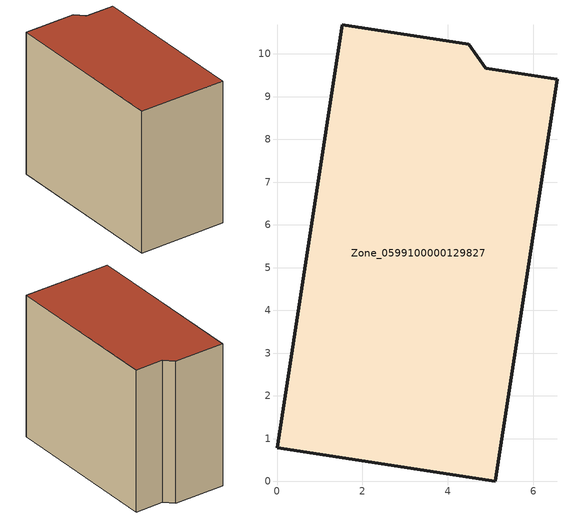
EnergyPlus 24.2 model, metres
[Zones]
Zone_0599100000129827
 floor ground (C_G): 0,0.79 1.52,10.69 4.48,10.23 4.88,9.66 6.55,9.4 5.11,0 z0
 wall outside (C_F): 1.52,10.69 0,0.79 5.11,0 6.55,9.4 4.88,9.66 4.48,10.23 1.52,10.69 z0:8.48
 roof outside (C_R): 0,0.79 5.11,0 6.55,9.4 4.88,9.66 4.48,10.23 1.52,10.69 z8.48
[BUILDING]
Pand.0599100000129827: North Axis=0; Terrain=City; Loads Convergence Tolerance Value=0.04; Temperature Convergence Tolerance Value=0.4; Solar Distribution=FullExterior; Maximum Number of Warmup Days=25; Minimum Number of Warmup Days=1
[Site:Location]
Rotterdam.The.Hague.AP_ZH_NLD Design_Conditions: Latitude=51.96; Longitude=4.45; Time Zone=1; Elevation=-4.5
[SITE:GROUNDTEMPERATURE:BUILDINGSURFACE]
18, 18, 18, 18, 18, 18, 18, 18, 18, 18, 18, 18
[MATERIAL] Thermal Absorptance=0.9; Solar Absorptance=0.7; Visible Absorptance=0.7
Name | Roughness | Thickness | Conductivity | Density | Specific Heat
G.TI.1946 | MediumSmooth | 0.15 | 1 | 540 | 1210
F.TI.1946 | Rough | 0.3 | 0.857143 | 1920 | 840
R.TI.1946 | MediumRough | 0.2 | 0.1 | 1500 | 1000
[CONSTRUCTION]
C_G: G.TI.1946
C_F: F.TI.1946
C_R: R.TI.1946
[ZONE]
Zone_0599100000129827: Type=1; Multiplier=1; Ceiling Height=Autocalculate; Volume=Autocalculate; Floor Area=autocalculate; Part of Total Floor Area=Yes
[ZONEINFILTRATION:DESIGNFLOWRATE]
Infil_Zone_0599100000129827: Zone or ZoneList or Space or SpaceList=Zone_0599100000129827; Schedule=AlwaysOn; Design Flow Rate Calculation Method=Flow/Area; Flow Rate per Floor Area=0.003; Constant Term Coefficient=1; Temperature Term Coefficient=0; Velocity Term Coefficient=0; Velocity Squared Term Coefficient=0
[HVACTEMPLATE:ZONE:IDEALLOADSAIRSYSTEM]
Zone_0599100000129827: Maximum Heating Supply Air Temperature=50; Minimum Cooling Supply Air Temperature=13; Maximum Heating Supply Air Humidity Ratio=0.0156; Minimum Cooling Supply Air Humidity Ratio=0.0077; Heating Limit=NoLimit; Cooling Limit=NoLimit; Dehumidification Control Type=ConstantSensibleHeatRatio; Cooling Sensible Heat Ratio=0.7; Dehumidification Setpoint=60; Humidification Control Type=None; Humidification Setpoint=30; Outdoor Air Method=None; Outdoor Air Flow Rate per Person=0.00944; Outdoor Air Flow Rate per Zone Floor Area=0; Outdoor Air Flow Rate per Zone=0; Demand Controlled Ventilation Type=None; Outdoor Air Economizer Type=NoEconomizer; Heat Recovery Type=None; Sensible Heat Recovery Effectiveness=0.7; Latent Heat Recovery Effectiveness=0.65
[ZONECONTROL:THERMOSTAT]
ThermostatControl_Zone_0599100000129827: Zone or ZoneList=Zone_0599100000129827; Control Type Schedule=DualSetpointControlType; Control 1=Thermostat_Zone_0599100000129827; Temperature Difference Between Cutout And Setpoint=0
[THERMOSTATSETPOINT:DUALSETPOINT]
Thermostat_Zone_0599100000129827: Heating Setpoint Temperature Schedule=HeatingSetpoint_Zone_0599100000129827; Cooling Setpoint Temperature Schedule=CoolingSetpoint_Zone_0599100000129827
[SCHEDULE:COMPACT]
HeatingSetpoint_Zone_0599100000129827: Through: 12/31, For: AllDays, Until: 24:00, 21
CoolingSetpoint_Zone_0599100000129827: Through: 12/31, For: AllDays, Until: 24:00, 24
DualSetpointControlType: Through: 12/31, For: AllDays, Until: 24:00, 4
AlwaysOn: Through: 12/31, For: AllDays, Until: 24:00, 1
